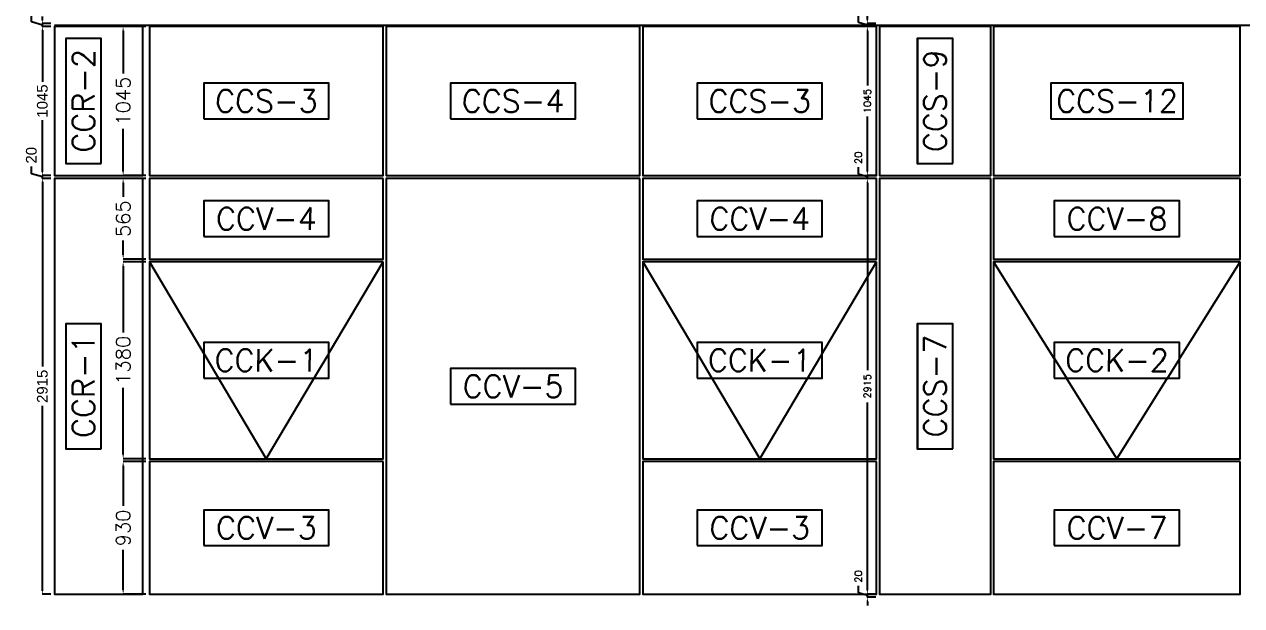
# Model space of a CAD drawing. Header units: millimetres. Extents: x -33420 to 34864, y -1491 to 37154.
# Drawn here: x -19047 to -10511, y 28129 to 32204 of the extents above; entities that cross this region are included whole.
import ezdxf

# ---------------------------------------------------------------- set-up
doc = ezdxf.new("R2010")
doc.units = ezdxf.units.MM
doc.layers.add('- ÖLÇÜ', color=7, linetype='Continuous', lineweight=9)
for name, color, linetype in [('--- CEPHE KANAT CAM', 80, 'Continuous'), ('--- CEPHE VS-CAM', 140, 'Continuous'), ('--- KODLAMA', 7, 'Continuous')]:
    doc.layers.add(name, color=color, linetype=linetype)
doc.styles.add('RomanS', font='romans.shx')
doc.styles.get("Standard").update_dxf_attribs({"font": 'arial.ttf'})
doc.styles.add('STL', font='txt.shx', dxfattribs={"oblique": 1})
doc.dimstyles.new('KOMP-ÖLÇÜ', dxfattribs={"dimtxt": 50, "dimasz": 30, "dimexe": 0.18, "dimexo": 25, "dimgap": 25, "dimtad": 0, "dimdec": 0, "dimzin": 0, "dimdsep": 46, "dimtxsty": 'RomanS', "dimcen": 0.09, "dimclrt": 256, "dimadec": 0, "dimazin": 0, "dimtfac": 1, "dimtdec": 0, "dimtofl": 0, "dimtmove": 0, "dimatfit": 3, "dimfxl": 1, "dimtolj": 1, "dimtzin": 0, "dimarcsym": 0})
doc.dimstyles.new('ÖLÇĞ', dxfattribs={"dimtxt": 75, "dimasz": 25, "dimexe": 1.25, "dimexo": 25, "dimgap": 25, "dimtad": 0, "dimdec": 0, "dimtxsty": 'Standard', "dimcen": 2.5, "dimadec": 0, "dimazin": 0, "dimtfac": 1, "dimtdec": 0, "dimtmove": 0, "dimatfit": 3, "dimfxl": 1, "dimarcsym": 0})

# ---------------------------------------------------------------- blocks, each defined once
blk = doc.blocks.new('*D364')
at = {"layer": '- ÖLÇÜ', "color": 0, "linetype": 'Continuous', "lineweight": -2, "transparency": 16777216}
for p, q in [((-18195.6, 29139.3), (-18354.6, 29139.3)), ((-18354.4, 29109.3), (-18354.4, 28827.9)), ((-18354.4, 28239.3), (-18354.4, 28520.7)), ((-18195.6, 28209.3), (-18354.6, 28209.3))]:
    blk.add_line(p, q, dxfattribs=at)
at = {"layer": '- ÖLÇÜ', "color": 0, "linetype": 'Continuous', "transparency": 16777216}
for points in [[(-18359.4, 29109.3), (-18349.4, 29109.3), (-18354.4, 29139.3)], [(-18359.4, 28239.3), (-18349.4, 28239.3), (-18354.4, 28209.3)]]:
    blk.add_solid(points, dxfattribs=at)
at = {"layer": 'Defpoints', "color": 0, "linetype": 'Continuous', "transparency": 16777216}
for p in [(-18354.4, 29139.3), (-18170.6, 29139.3), (-18170.6, 28209.3)]:
    blk.add_point(p, dxfattribs=at)
at = {"layer": '- ÖLÇÜ', "linetype": 'Continuous', "transparency": 16777216, "insert": (-18354.4, 28674.3), "char_height": 100, "attachment_point": 5, "rotation": 90, "style": 'RomanS'}
blk.add_mtext('\\A1;930', dxfattribs=at)
blk = doc.blocks.new('*D365')
at = {"layer": '- ÖLÇÜ', "color": 0, "linetype": 'Continuous', "lineweight": -2, "transparency": 16777216}
for p, q in [((-18195.6, 30539.3), (-18354.6, 30539.3)), ((-18354.4, 30509.3), (-18354.4, 30043.3)), ((-18354.4, 29189.3), (-18354.4, 29655.2)), ((-18195.6, 29159.3), (-18354.6, 29159.3))]:
    blk.add_line(p, q, dxfattribs=at)
at = {"layer": '- ÖLÇÜ', "color": 0, "linetype": 'Continuous', "transparency": 16777216}
for points in [[(-18359.4, 30509.3), (-18349.4, 30509.3), (-18354.4, 30539.3)], [(-18359.4, 29189.3), (-18349.4, 29189.3), (-18354.4, 29159.3)]]:
    blk.add_solid(points, dxfattribs=at)
at = {"layer": 'Defpoints', "color": 0, "linetype": 'Continuous', "transparency": 16777216}
for p in [(-18354.4, 30539.3), (-18170.6, 30539.3), (-18170.6, 29159.3)]:
    blk.add_point(p, dxfattribs=at)
at = {"layer": '- ÖLÇÜ', "linetype": 'Continuous', "transparency": 16777216, "insert": (-18354.4, 29849.3), "char_height": 100, "attachment_point": 5, "rotation": 90, "style": 'RomanS'}
blk.add_mtext('\\A1;1380', dxfattribs=at)
blk = doc.blocks.new('*D366')
at = {"layer": '- ÖLÇÜ', "color": 0, "linetype": 'Continuous', "lineweight": -2, "transparency": 16777216}
for p, q in [((-18195.6, 31124.3), (-18354.6, 31124.3)), ((-18354.4, 31094.3), (-18354.4, 30995.3)), ((-18354.4, 30589.3), (-18354.4, 30688.2)), ((-18195.6, 30559.3), (-18354.6, 30559.3))]:
    blk.add_line(p, q, dxfattribs=at)
at = {"layer": '- ÖLÇÜ', "color": 0, "linetype": 'Continuous', "transparency": 16777216}
for points in [[(-18359.4, 31094.3), (-18349.4, 31094.3), (-18354.4, 31124.3)], [(-18359.4, 30589.3), (-18349.4, 30589.3), (-18354.4, 30559.3)]]:
    blk.add_solid(points, dxfattribs=at)
at = {"layer": 'Defpoints', "color": 0, "linetype": 'Continuous', "transparency": 16777216}
for p in [(-18354.4, 31124.3), (-18170.6, 31124.3), (-18170.6, 30559.3)]:
    blk.add_point(p, dxfattribs=at)
at = {"layer": '- ÖLÇÜ', "linetype": 'Continuous', "transparency": 16777216, "insert": (-18354.4, 30841.8), "char_height": 100, "attachment_point": 5, "rotation": 90, "style": 'RomanS'}
blk.add_mtext('\\A1;565', dxfattribs=at)
blk = doc.blocks.new('*D367')
at = {"layer": '- ÖLÇÜ', "color": 0, "linetype": 'Continuous', "lineweight": -2, "transparency": 16777216}
for p, q in [((-18195.6, 32189.3), (-18354.6, 32189.3)), ((-18354.4, 32159.3), (-18354.4, 31860.8)), ((-18354.4, 31174.3), (-18354.4, 31472.8)), ((-18195.6, 31144.3), (-18354.6, 31144.3))]:
    blk.add_line(p, q, dxfattribs=at)
at = {"layer": '- ÖLÇÜ', "color": 0, "linetype": 'Continuous', "transparency": 16777216}
for points in [[(-18359.4, 32159.3), (-18349.4, 32159.3), (-18354.4, 32189.3)], [(-18359.4, 31174.3), (-18349.4, 31174.3), (-18354.4, 31144.3)]]:
    blk.add_solid(points, dxfattribs=at)
at = {"layer": 'Defpoints', "color": 0, "linetype": 'Continuous', "transparency": 16777216}
for p in [(-18354.4, 32189.3), (-18170.6, 32189.3), (-18170.6, 31144.3)]:
    blk.add_point(p, dxfattribs=at)
at = {"layer": '- ÖLÇÜ', "linetype": 'Continuous', "transparency": 16777216, "insert": (-18354.4, 31666.8), "char_height": 100, "attachment_point": 5, "rotation": 90, "style": 'RomanS'}
blk.add_mtext('\\A1;1045', dxfattribs=at)
blk = doc.blocks.new('*D404')
at = {"layer": '- ÖLÇÜ', "color": 0, "linetype": 'Continuous', "lineweight": -2, "transparency": 16777216}
for p, q in [((-13198.2, 28218.1), (-13198.2, 28268.1)), ((-13135.5, 28239.3), (-13135.5, 28269.3)), ((-13135.5, 28199.3), (-13198.2, 28218.1)), ((-13075.6, 28209.3), (-13135.7, 28209.3)), ((-13075.6, 28189.3), (-13135.7, 28189.3)), ((-13135.5, 28189.3), (-13135.5, 28209.3)), ((-13135.5, 28159.3), (-13135.5, 28129.3))]:
    blk.add_line(p, q, dxfattribs=at)
at = {"layer": '- ÖLÇÜ', "color": 0, "linetype": 'Continuous', "transparency": 16777216}
for points in [[(-13140.5, 28239.3), (-13130.5, 28239.3), (-13135.5, 28209.3)], [(-13140.5, 28159.3), (-13130.5, 28159.3), (-13135.5, 28189.3)]]:
    blk.add_solid(points, dxfattribs=at)
at = {"layer": 'Defpoints', "color": 0, "linetype": 'Continuous', "transparency": 16777216}
for p in [(-13135.5, 28209.3), (-13050.6, 28209.3), (-13050.6, 28189.3)]:
    blk.add_point(p, dxfattribs=at)
at = {"layer": '- ÖLÇÜ', "linetype": 'Continuous', "transparency": 16777216, "insert": (-13198.2, 28333.6), "char_height": 50, "attachment_point": 5, "rotation": 90, "style": 'RomanS'}
blk.add_mtext('\\A1;20', dxfattribs=at)
blk = doc.blocks.new('*D405')
at = {"layer": '- ÖLÇÜ', "color": 0, "linetype": 'Continuous', "lineweight": -2, "transparency": 16777216}
for p, q in [((-13075.6, 31124.3), (-13135.7, 31124.3)), ((-13135.5, 31094.3), (-13135.5, 29779.9)), ((-13135.5, 28239.3), (-13135.5, 29553.7)), ((-13075.6, 28209.3), (-13135.7, 28209.3))]:
    blk.add_line(p, q, dxfattribs=at)
at = {"layer": '- ÖLÇÜ', "color": 0, "linetype": 'Continuous', "transparency": 16777216}
for points in [[(-13140.5, 31094.3), (-13130.5, 31094.3), (-13135.5, 31124.3)], [(-13140.5, 28239.3), (-13130.5, 28239.3), (-13135.5, 28209.3)]]:
    blk.add_solid(points, dxfattribs=at)
at = {"layer": 'Defpoints', "color": 0, "linetype": 'Continuous', "transparency": 16777216}
for p in [(-13135.5, 31124.3), (-13050.6, 31124.3), (-13050.6, 28209.3)]:
    blk.add_point(p, dxfattribs=at)
at = {"layer": '- ÖLÇÜ', "linetype": 'Continuous', "transparency": 16777216, "insert": (-13135.5, 29666.8), "char_height": 50, "attachment_point": 5, "rotation": 90, "style": 'RomanS'}
blk.add_mtext('\\A1;2915', dxfattribs=at)
blk = doc.blocks.new('*D406')
at = {"layer": '- ÖLÇÜ', "color": 0, "linetype": 'Continuous', "lineweight": -2, "transparency": 16777216}
for p, q in [((-13198.2, 31153.1), (-13198.2, 31203.1)), ((-13135.5, 31174.3), (-13135.5, 31204.3)), ((-13135.5, 31134.3), (-13198.2, 31153.1)), ((-13075.6, 31144.3), (-13135.7, 31144.3)), ((-13075.6, 31124.3), (-13135.7, 31124.3)), ((-13135.5, 31124.3), (-13135.5, 31144.3)), ((-13135.5, 31094.3), (-13135.5, 31064.3))]:
    blk.add_line(p, q, dxfattribs=at)
at = {"layer": '- ÖLÇÜ', "color": 0, "linetype": 'Continuous', "transparency": 16777216}
for points in [[(-13140.5, 31174.3), (-13130.5, 31174.3), (-13135.5, 31144.3)], [(-13140.5, 31094.3), (-13130.5, 31094.3), (-13135.5, 31124.3)]]:
    blk.add_solid(points, dxfattribs=at)
at = {"layer": 'Defpoints', "color": 0, "linetype": 'Continuous', "transparency": 16777216}
for p in [(-13135.5, 31144.3), (-13050.6, 31144.3), (-13050.6, 31124.3)]:
    blk.add_point(p, dxfattribs=at)
at = {"layer": '- ÖLÇÜ', "linetype": 'Continuous', "transparency": 16777216, "insert": (-13198.2, 31268.6), "char_height": 50, "attachment_point": 5, "rotation": 90, "style": 'RomanS'}
blk.add_mtext('\\A1;20', dxfattribs=at)
blk = doc.blocks.new('*D407')
at = {"layer": '- ÖLÇÜ', "color": 0, "linetype": 'Continuous', "lineweight": -2, "transparency": 16777216}
for p, q in [((-13075.6, 32189.3), (-13135.7, 32189.3)), ((-13135.5, 32159.3), (-13135.5, 31776.3)), ((-13135.5, 31174.3), (-13135.5, 31557.3)), ((-13075.6, 31144.3), (-13135.7, 31144.3))]:
    blk.add_line(p, q, dxfattribs=at)
at = {"layer": '- ÖLÇÜ', "color": 0, "linetype": 'Continuous', "transparency": 16777216}
for points in [[(-13140.5, 32159.3), (-13130.5, 32159.3), (-13135.5, 32189.3)], [(-13140.5, 31174.3), (-13130.5, 31174.3), (-13135.5, 31144.3)]]:
    blk.add_solid(points, dxfattribs=at)
at = {"layer": 'Defpoints', "color": 0, "linetype": 'Continuous', "transparency": 16777216}
for p in [(-13135.5, 32189.3), (-13050.6, 32189.3), (-13050.6, 31144.3)]:
    blk.add_point(p, dxfattribs=at)
at = {"layer": '- ÖLÇÜ', "linetype": 'Continuous', "transparency": 16777216, "insert": (-13135.5, 31666.8), "char_height": 50, "attachment_point": 5, "rotation": 90, "style": 'RomanS'}
blk.add_mtext('\\A1;1045', dxfattribs=at)
blk = doc.blocks.new('*D408')
at = {"layer": '- ÖLÇÜ', "color": 0, "linetype": 'Continuous', "lineweight": -2, "transparency": 16777216}
for p, q in [((-13135.5, 32239.3), (-13135.5, 32269.3)), ((-13198.2, 32218.1), (-13198.2, 32268.1)), ((-13135.5, 32199.3), (-13198.2, 32218.1)), ((-13075.6, 32209.3), (-13135.7, 32209.3)), ((-13075.6, 32189.3), (-13135.7, 32189.3)), ((-13135.5, 32189.3), (-13135.5, 32209.3)), ((-13135.5, 32159.3), (-13135.5, 32129.3))]:
    blk.add_line(p, q, dxfattribs=at)
at = {"layer": '- ÖLÇÜ', "color": 0, "linetype": 'Continuous', "transparency": 16777216}
for points in [[(-13140.5, 32239.3), (-13130.5, 32239.3), (-13135.5, 32209.3)], [(-13140.5, 32159.3), (-13130.5, 32159.3), (-13135.5, 32189.3)]]:
    blk.add_solid(points, dxfattribs=at)
at = {"layer": 'Defpoints', "color": 0, "linetype": 'Continuous', "transparency": 16777216}
for p in [(-13135.5, 32209.3), (-13050.6, 32209.3), (-13050.6, 32189.3)]:
    blk.add_point(p, dxfattribs=at)
at = {"layer": '- ÖLÇÜ', "linetype": 'Continuous', "transparency": 16777216, "insert": (-13198.2, 32333.6), "char_height": 50, "attachment_point": 5, "rotation": 90, "style": 'RomanS'}
blk.add_mtext('\\A1;20', dxfattribs=at)
blk = doc.blocks.new('*D449')
at = {"layer": '- ÖLÇÜ', "color": 0, "linetype": 'Continuous', "lineweight": -2, "transparency": 16777216}
for p, q in [((-18860.6, 31124.3), (-18922.3, 31124.3)), ((-18921, 31099.3), (-18921, 29804.7)), ((-18921, 28234.3), (-18921, 29528.9)), ((-18860.6, 28209.3), (-18922.3, 28209.3))]:
    blk.add_line(p, q, dxfattribs=at)
at = {"layer": '- ÖLÇÜ', "color": 0, "linetype": 'Continuous', "transparency": 16777216}
for points in [[(-18925.2, 31099.3), (-18916.9, 31099.3), (-18921, 31124.3)], [(-18925.2, 28234.3), (-18916.9, 28234.3), (-18921, 28209.3)]]:
    blk.add_solid(points, dxfattribs=at)
at = {"layer": 'Defpoints', "color": 0, "linetype": 'Continuous', "transparency": 16777216}
for p in [(-18921, 31124.3), (-18835.6, 31124.3), (-18835.6, 28209.3)]:
    blk.add_point(p, dxfattribs=at)
at = {"layer": '- ÖLÇÜ', "color": 0, "linetype": 'Continuous', "transparency": 16777216, "insert": (-18921, 29666.8), "char_height": 75, "attachment_point": 5, "rotation": 90}
blk.add_mtext('2915', dxfattribs=at)
blk = doc.blocks.new('*D450')
at = {"layer": '- ÖLÇÜ', "color": 0, "linetype": 'Continuous', "lineweight": -2, "transparency": 16777216}
for p, q in [((-18998.1, 31157.4), (-18998.1, 31207.4)), ((-18921, 31169.3), (-18921, 31194.3)), ((-18921, 31134.3), (-18998.1, 31157.4)), ((-18860.6, 31144.3), (-18922.3, 31144.3)), ((-18860.6, 31124.3), (-18922.3, 31124.3)), ((-18921, 31124.3), (-18921, 31144.3)), ((-18921, 31124.3), (-18921, 31144.3)), ((-18921, 31099.3), (-18921, 31074.3))]:
    blk.add_line(p, q, dxfattribs=at)
at = {"layer": '- ÖLÇÜ', "color": 0, "linetype": 'Continuous', "transparency": 16777216}
for points in [[(-18925.2, 31169.3), (-18916.9, 31169.3), (-18921, 31144.3)], [(-18925.2, 31099.3), (-18916.9, 31099.3), (-18921, 31124.3)]]:
    blk.add_solid(points, dxfattribs=at)
at = {"layer": 'Defpoints', "color": 0, "linetype": 'Continuous', "transparency": 16777216}
for p in [(-18921, 31144.3), (-18835.6, 31144.3), (-18835.6, 31124.3)]:
    blk.add_point(p, dxfattribs=at)
at = {"layer": '- ÖLÇÜ', "color": 0, "linetype": 'Continuous', "transparency": 16777216, "insert": (-18998.1, 31286.6), "char_height": 75, "attachment_point": 5, "rotation": 90}
blk.add_mtext('20', dxfattribs=at)
blk = doc.blocks.new('*D451')
at = {"layer": '- ÖLÇÜ', "color": 0, "linetype": 'Continuous', "lineweight": -2, "transparency": 16777216}
for p, q in [((-18860.6, 32189.3), (-18922.3, 32189.3)), ((-18921, 32164.3), (-18921, 31800.5)), ((-18921, 31169.3), (-18921, 31533.1)), ((-18860.6, 31144.3), (-18922.3, 31144.3))]:
    blk.add_line(p, q, dxfattribs=at)
at = {"layer": '- ÖLÇÜ', "color": 0, "linetype": 'Continuous', "transparency": 16777216}
for points in [[(-18925.2, 32164.3), (-18916.9, 32164.3), (-18921, 32189.3)], [(-18925.2, 31169.3), (-18916.9, 31169.3), (-18921, 31144.3)]]:
    blk.add_solid(points, dxfattribs=at)
at = {"layer": 'Defpoints', "color": 0, "linetype": 'Continuous', "transparency": 16777216}
for p in [(-18921, 32189.3), (-18835.6, 32189.3), (-18835.6, 31144.3)]:
    blk.add_point(p, dxfattribs=at)
at = {"layer": '- ÖLÇÜ', "color": 0, "linetype": 'Continuous', "transparency": 16777216, "insert": (-18921, 31666.8), "char_height": 75, "attachment_point": 5, "rotation": 90}
blk.add_mtext('1045', dxfattribs=at)
blk = doc.blocks.new('*D452')
at = {"layer": '- ÖLÇÜ', "color": 0, "linetype": 'Continuous', "lineweight": -2, "transparency": 16777216}
for p, q in [((-18998.1, 32222.4), (-18998.1, 32272.4)), ((-18921, 32199.3), (-18998.1, 32222.4)), ((-18860.6, 32209.3), (-18922.3, 32209.3)), ((-18860.6, 32189.3), (-18922.3, 32189.3)), ((-18921, 32234.3), (-18921, 32259.3)), ((-18921, 32189.3), (-18921, 32209.3)), ((-18921, 32189.3), (-18921, 32209.3)), ((-18921, 32164.3), (-18921, 32139.3))]:
    blk.add_line(p, q, dxfattribs=at)
at = {"layer": '- ÖLÇÜ', "color": 0, "linetype": 'Continuous', "transparency": 16777216}
for points in [[(-18925.2, 32234.3), (-18916.9, 32234.3), (-18921, 32209.3)], [(-18925.2, 32164.3), (-18916.9, 32164.3), (-18921, 32189.3)]]:
    blk.add_solid(points, dxfattribs=at)
at = {"layer": 'Defpoints', "color": 0, "linetype": 'Continuous', "transparency": 16777216}
for p in [(-18921, 32209.3), (-18835.6, 32209.3), (-18835.6, 32189.3)]:
    blk.add_point(p, dxfattribs=at)
at = {"layer": '- ÖLÇÜ', "color": 0, "linetype": 'Continuous', "transparency": 16777216, "insert": (-18998.1, 32351.7), "char_height": 75, "attachment_point": 5, "rotation": 90}
blk.add_mtext('20', dxfattribs=at)

msp = doc.modelspace()

# ---------------------------------------------------------------- linework, layer by layer
at = {"layer": '--- CEPHE VS-CAM', "linetype": 'Continuous'}
for points in [[(-18215.62, 32189.33), (-18835.62, 32189.33), (-18835.62, 31144.27), (-18215.62, 31144.27)], [(-16530.62, 32189.33), (-18170.62, 32189.33), (-18170.62, 31144.27), (-16530.62, 31144.27)], [(-14730.62, 32189.33), (-16510.62, 32189.33), (-16510.62, 31144.27), (-14730.62, 31144.27)], [(-13070.62, 32189.33), (-14710.62, 32189.33), (-14710.62, 31144.27), (-13070.62, 31144.27)], [(-12270.62, 32189.33), (-13050.62, 32189.33), (-13050.62, 31144.27), (-12270.62, 31144.27)], [(-10520.62, 32189.33), (-12250.62, 32189.33), (-12250.62, 31144.27), (-10520.62, 31144.27)], [(-18215.62, 31124.27), (-18835.62, 31124.27), (-18835.62, 28209.33), (-18215.62, 28209.33)], [(-16530.62, 31124.27), (-18170.62, 31124.27), (-18170.62, 30559.27), (-16530.62, 30559.27)], [(-14730.62, 31124.27), (-16510.62, 31124.27), (-16510.62, 28209.33), (-14730.62, 28209.33)], [(-13070.62, 31124.27), (-14710.62, 31124.27), (-14710.62, 30559.27), (-13070.62, 30559.27)], [(-12270.62, 31124.27), (-13050.62, 31124.27), (-13050.62, 28209.33), (-12270.62, 28209.33)], [(-10520.62, 31124.27), (-12250.62, 31124.27), (-12250.62, 30559.27), (-10520.62, 30559.27)], [(-16530.62, 30539.27), (-18170.62, 30539.27), (-18170.62, 29159.27), (-16530.62, 29159.27)], [(-13070.62, 30539.27), (-14710.62, 30539.27), (-14710.62, 29159.27), (-13070.62, 29159.27)], [(-10520.62, 30539.27), (-12250.62, 30539.27), (-12250.62, 29159.27), (-10520.62, 29159.27)], [(-16530.62, 29139.27), (-18170.62, 29139.27), (-18170.62, 28209.33), (-16530.62, 28209.33)], [(-13070.62, 29139.27), (-14710.62, 29139.27), (-14710.62, 28209.33), (-13070.62, 28209.33)], [(-10520.62, 29139.27), (-12250.62, 29139.27), (-12250.62, 28209.33), (-10520.62, 28209.33)]]:
    msp.add_lwpolyline(points, close=True, dxfattribs=at)
at = {"linetype": 'Continuous'}
msp.add_line((-18835.62, 32199.33), (28052.75, 32199.33), dxfattribs=at)

# ---------------------------------------------------------------- dimensions: what is measured, and where the dimension line sits
at = {"layer": '- ÖLÇÜ', "linetype": 'Continuous'}
for base, p1, p2, angle, dimstyle, override, picture, middle in [((-18921.05, 32209.33), (-18835.62, 32189.33), (-18835.62, 32209.33), 90, 'ÖLÇĞ', {"dimtmove": 1}, '*D452', (-18998.09, 32297.44)), ((-13135.55, 32209.33), (-13050.62, 32189.33), (-13050.62, 32209.33), 270, 'KOMP-ÖLÇÜ', {"dimtmove": 1}, '*D408', (-13198.23, 32293.13)), ((-18921.05, 32189.33), (-18835.62, 31144.27), (-18835.62, 32189.33), 90, 'ÖLÇĞ', {"dimtmove": 1}, '*D451', (-18921.05, 31666.8)), ((-18354.42, 32189.33), (-18170.62, 31144.27), (-18170.62, 32189.33), 270, 'KOMP-ÖLÇÜ', {"dimtxt": 100}, '*D367', (-18354.42, 31666.8)), ((-13135.55, 32189.33), (-13050.62, 31144.27), (-13050.62, 32189.33), 270, 'KOMP-ÖLÇÜ', {"dimtmove": 1}, '*D407', (-13135.55, 31666.8)), ((-18921.05, 31144.27), (-18835.62, 31124.27), (-18835.62, 31144.27), 90, 'ÖLÇĞ', {"dimtmove": 1}, '*D450', (-18998.09, 31232.39)), ((-13135.55, 31144.27), (-13050.62, 31124.27), (-13050.62, 31144.27), 270, 'KOMP-ÖLÇÜ', {"dimtmove": 1}, '*D406', (-13198.23, 31228.08)), ((-18354.42, 31124.27), (-18170.62, 30559.27), (-18170.62, 31124.27), 270, 'KOMP-ÖLÇÜ', {"dimtxt": 100}, '*D366', (-18354.42, 30841.77)), ((-13135.55, 31124.27), (-13050.62, 28209.33), (-13050.62, 31124.27), 270, 'KOMP-ÖLÇÜ', {"dimtmove": 1}, '*D405', (-13135.55, 29666.8)), ((-18354.42, 30539.27), (-18170.62, 29159.27), (-18170.62, 30539.27), 270, 'KOMP-ÖLÇÜ', {"dimtxt": 100}, '*D365', (-18354.42, 29849.27)), ((-18354.42, 29139.27), (-18170.62, 28209.33), (-18170.62, 29139.27), 270, 'KOMP-ÖLÇÜ', {"dimtxt": 100}, '*D364', (-18354.42, 28674.3)), ((-13135.55, 28209.33), (-13050.62, 28189.33), (-13050.62, 28209.33), 270, 'KOMP-ÖLÇÜ', {"dimtmove": 1}, '*D404', (-13198.23, 28293.13))]:
    dim = msp.add_linear_dim(base=base, p1=p1, p2=p2, angle=angle, dimstyle=dimstyle, override=override, dxfattribs=at)
    dim.commit()
    dim.dimension.update_dxf_attribs({"geometry": picture, "text_midpoint": middle})
dim = msp.add_linear_dim(base=(-18921.05, 31124.27), p1=(-18835.62, 28209.33), p2=(-18835.62, 31124.27), angle=90, dimstyle='ÖLÇĞ', dxfattribs=at)
dim.commit()
dim.dimension.update_dxf_attribs({"geometry": '*D449', "text_midpoint": (-18921.05, 29666.8)})

# ---------------------------------------------------------------- next in the draw order: texts
at = {"layer": '--- KODLAMA', "linetype": 'Continuous', "char_height": 155.482, "width": 785.4428, "attachment_point": 5, "rotation": 90, "style": 'STL', "bg_fill": 3, "box_fill_scale": 1.3, "bg_fill_color": 256, "bg_fill_transparency": 0}
for s, insert in [('CCR-2', (-18632.62, 31666.65)), ('CCS-9', (-12660.62, 31666.65)), ('CCR-1', (-18632.62, 29666.65)), ('CCS-7', (-12660.62, 29666.65))]:
    msp.add_mtext(s, dxfattribs=dict(at, insert=insert))
at = {"layer": '--- KODLAMA', "linetype": 'Continuous', "char_height": 155.482, "attachment_point": 5, "style": 'STL', "bg_fill": 3, "box_fill_scale": 1.3, "bg_fill_color": 256, "bg_fill_transparency": 0}
for s, insert, width in [('CCS-3', (-17350.78, 31666.8), 785.4428), ('CCS-4', (-15620.78, 31666.8), 785.4428), ('CCS-3', (-13890.78, 31666.8), 785.4428), ('CCS-12', (-11385.78, 31666.8), 835.4428), ('CCV-4', (-17350.78, 30841.77), 785.4428), ('CCV-4', (-13890.78, 30841.77), 785.4428), ('CCV-8', (-11385.78, 30841.77), 785.4428), ('CCK-1', (-17350.78, 29849.27), 785.4428), ('CCK-1', (-13890.78, 29849.27), 785.4428), ('CCK-2', (-11385.78, 29849.27), 785.4428), ('CCV-5', (-15620.78, 29666.8), 785.4428), ('CCV-3', (-17350.78, 28674.3), 785.4428), ('CCV-3', (-13890.78, 28674.3), 785.4428), ('CCV-7', (-11385.78, 28674.3), 785.4428)]:
    msp.add_mtext(s, dxfattribs=dict(at, insert=insert, width=width))

# ---------------------------------------------------------------- next in the draw order: linework, layer by layer
at = {"layer": '--- CEPHE KANAT CAM', "linetype": 'Continuous'}
for p, q in [((-18170.62, 30539.27), (-17350.62, 29159.27)), ((-17350.62, 29159.27), (-16530.62, 30539.27)), ((-14710.62, 30539.27), (-13890.62, 29159.27)), ((-13890.62, 29159.27), (-13070.62, 30539.27)), ((-12250.62, 30539.27), (-11385.62, 29159.27)), ((-11385.62, 29159.27), (-10520.62, 30539.27))]:
    msp.add_line(p, q, dxfattribs=at)
at = {"layer": '--- KODLAMA', "linetype": 'Continuous'}
for points in [[(-18508.24, 31227.79), (-18508.24, 32105.81), (-18757.01, 32105.81), (-18757.01, 31227.79)], [(-12536.24, 31227.79), (-12536.24, 32105.81), (-12785.01, 32105.81), (-12785.01, 31227.79)], [(-17789.63, 31542.41), (-16911.62, 31542.41), (-16911.62, 31791.19), (-17789.63, 31791.19)], [(-16059.63, 31542.41), (-15181.62, 31542.41), (-15181.62, 31791.19), (-16059.63, 31791.19)], [(-14329.63, 31542.41), (-13451.62, 31542.41), (-13451.62, 31791.19), (-14329.63, 31791.19)], [(-11849.63, 31542.41), (-10921.62, 31542.41), (-10921.62, 31791.19), (-11849.63, 31791.19)], [(-17789.63, 30717.39), (-16911.62, 30717.39), (-16911.62, 30966.16), (-17789.63, 30966.16)], [(-14329.63, 30717.39), (-13451.62, 30717.39), (-13451.62, 30966.16), (-14329.63, 30966.16)], [(-11824.63, 30717.39), (-10946.62, 30717.39), (-10946.62, 30966.16), (-11824.63, 30966.16)], [(-18508.24, 29227.79), (-18508.24, 30105.81), (-18757.01, 30105.81), (-18757.01, 29227.79)], [(-12536.24, 29227.79), (-12536.24, 30105.81), (-12785.01, 30105.81), (-12785.01, 29227.79)], [(-17789.63, 29724.89), (-16911.62, 29724.89), (-16911.62, 29973.66), (-17789.63, 29973.66)], [(-14329.63, 29724.89), (-13451.62, 29724.89), (-13451.62, 29973.66), (-14329.63, 29973.66)], [(-11824.63, 29724.89), (-10946.62, 29724.89), (-10946.62, 29973.66), (-11824.63, 29973.66)], [(-16059.63, 29542.41), (-15181.62, 29542.41), (-15181.62, 29791.19), (-16059.63, 29791.19)], [(-17789.63, 28549.91), (-16911.62, 28549.91), (-16911.62, 28798.69), (-17789.63, 28798.69)], [(-14329.63, 28549.91), (-13451.62, 28549.91), (-13451.62, 28798.69), (-14329.63, 28798.69)], [(-11824.63, 28549.91), (-10946.62, 28549.91), (-10946.62, 28798.69), (-11824.63, 28798.69)]]:
    msp.add_lwpolyline(points, close=True, dxfattribs=at)

doc.saveas('drawing.dxf')
